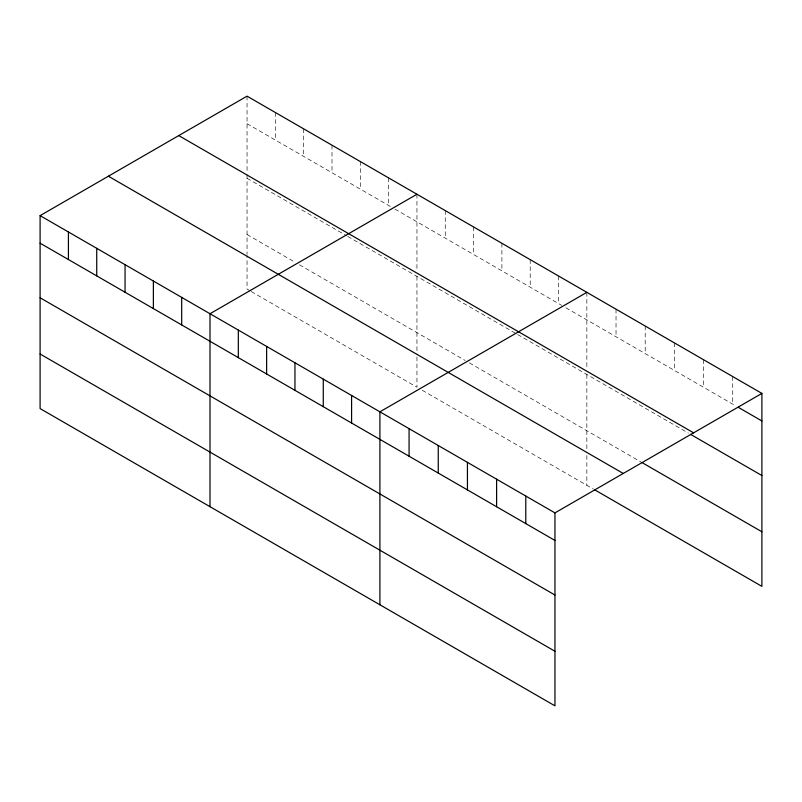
<?xml version="1.0" encoding="UTF-8"?>
<svg xmlns="http://www.w3.org/2000/svg" width="802" height="802" viewBox="0 0 802 802"><rect width="100%" height="100%" fill="white"/><g stroke="black" fill="none" stroke-linecap="round" stroke-linejoin="round"><path stroke-width="0.6" stroke-dasharray="4.01 3.01" d="M247.046 96.16L247.046 173.332M247.046 123.709L390.724 206.665M394.925 209.091L561.681 305.361M565.871 307.788L735.965 405.992M247.046 178.295L346.675 235.818M347.727 236.42L516.578 333.913M517.631 334.514L688.417 433.12M247.046 234.535L295.286 262.384M299.477 264.81L465.19 360.479M469.381 362.895L640.878 461.912M250.184 290.925L247.046 289.111L247.046 255.617M251.237 291.537L416.95 387.206L416.95 353.712M422.193 390.233L593.33 489.04M732.727 376.569L732.727 404.118M703.554 359.717L703.554 387.276M674.372 342.875L674.372 370.434M645.199 326.033L645.199 353.582M616.026 309.191L616.026 336.74M586.853 292.349L586.843 369.522M586.843 374.484L586.843 450.564M586.843 455.526L586.843 485.3M558.533 275.998L558.533 303.547M530.212 259.647L530.212 287.196M501.902 243.297L501.902 270.855M473.581 226.946L473.581 254.505M445.26 210.605L445.26 238.154M416.95 194.254L416.95 270.184M416.95 276.389L416.95 352.469M388.629 177.904L388.629 205.452M360.309 161.553L360.309 189.112M331.998 145.202L331.998 172.761M303.677 128.861L303.677 156.41M275.357 112.511L275.357 140.059M247.046 174.575L247.046 254.374"/><path stroke-width="1.2" d="M40.1 215.638L554.954 512.889L554.954 705.84L40.1 408.589L40.1 215.638L247.046 96.16L761.9 393.411L761.9 586.362L594.412 489.661M416.95 194.254L210.004 313.732L210.004 506.684M586.853 292.349L379.907 411.827L379.907 604.778M554.954 512.889L761.9 393.411M738.131 407.236L761.9 420.96M178.756 135.588L693.61 432.839M690.582 434.373L761.9 475.546M641.961 462.533L761.9 531.776M108.39 176.209L623.244 473.461M40.1 243.186L554.954 540.438M40.1 297.773L554.954 595.024M40.1 354.003L554.954 651.254M525.781 496.047L525.781 523.596M496.608 479.195L496.608 506.754M467.436 462.353L467.436 489.912M438.253 445.511L438.253 473.06M409.08 428.669L409.08 456.218M351.587 395.476L351.587 423.025M323.276 379.125L323.276 406.674M294.956 362.775L294.956 390.323M266.635 346.424L266.635 373.983M238.324 330.083L238.324 357.632M181.683 297.382L181.683 324.93M153.372 281.031L153.372 308.58M125.052 264.68L125.052 292.239M96.731 248.339L96.731 275.888M68.421 231.989L68.421 259.537"/></g></svg>
